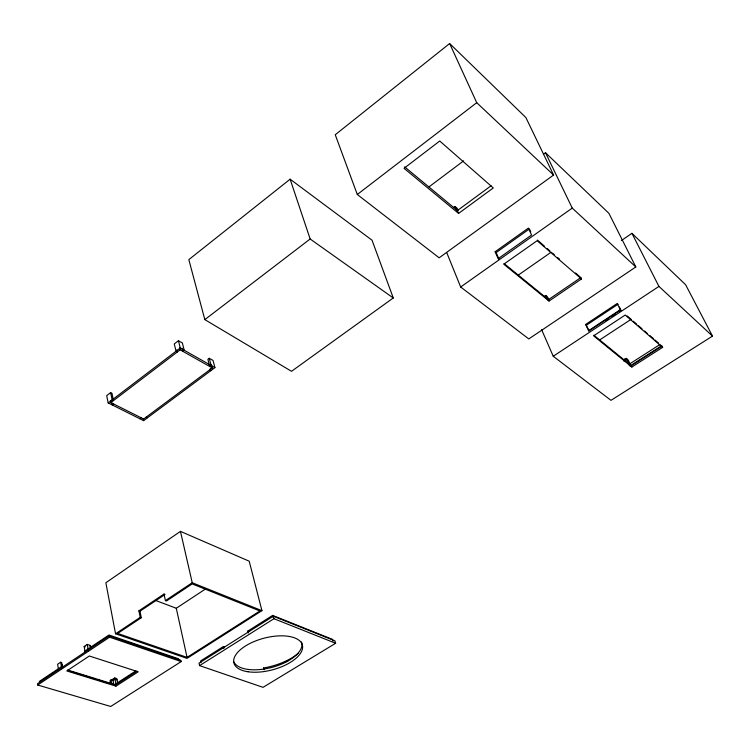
<?xml version="1.0" encoding="UTF-8"?>
<svg xmlns="http://www.w3.org/2000/svg" width="750" height="750" viewBox="0 0 750 750"><rect width="100%" height="100%" fill="white"/><g stroke="black" fill="none" stroke-linecap="round" stroke-linejoin="round"><path stroke-width="1.12" d="M263.531 668.616L263.634 667.95A40.931 19.087 -14.7 0 0 298.294 653.269M623.634 360.272C627.009 355.659 628.997 361.528 630.225 364.528M116.025 684.469L114.825 677.991L111.834 679.931L111.441 680.391L114.825 677.991L116.831 678.628L117.656 683.006M449.653 43.528L335.25 134.747L357.291 194.503L439.144 257.812L553.594 175.041L525.9 117.572L449.653 43.528L476.728 102.694L553.594 175.041M290.128 179.194L188.831 259.631L204.834 319.622L291.516 371.306L393.272 297.975L372.028 240.206L290.128 179.194L310.153 238.997L393.272 297.975M357.291 194.503L476.728 102.694M204.834 319.622L310.153 238.997M113.278 399.534L111.966 393.3L110.625 392.616L106.678 395.644L108.188 402.919L143.625 420.647L214.922 367.622L213.019 360.441L209.259 358.303L207.881 359.334L209.766 366.525L211.153 365.494L209.259 358.303M182.016 348.197L182.794 351.309L184.191 350.25L182.363 342.975L178.434 340.734L174.253 343.931L176.062 351.216L177.384 351.956L176.859 349.875M108.188 402.919L180.253 348.028L178.434 340.734M110.859 402.591L180.169 349.828L212.287 367.941L143.653 419.025L110.859 402.591L110.419 400.509M113.531 403.931L112.209 404.934L111.778 402.853M429.037 186.862L463.603 160.884M139.772 418.716L141.084 417.741M453.375 207.684L454.988 206.494L457.181 208.312L458.034 210.338M456.684 211.088L491.081 185.784M458.588 213.422L493.284 187.95L439.744 141.009L404.044 168.328L458.588 213.422L457.387 210.562L404.662 166.884M543.6 154.106L545.484 152.719L608.916 213.338L635.831 266.962L528.787 338.925L460.669 287.006L446.812 252.787M495.141 251.747L528.413 228.084L531.562 235.022L498.131 258.684L495.141 251.747L496.153 252.572L499.144 259.509M496.153 252.572L529.406 228.947L530.756 231.919M460.669 287.006L572.25 208.097L635.831 266.962M517.716 275.503L551.147 252.197M180.459 531.366L105.853 582.759L115.547 633.778L186.994 658.387L261.938 610.659L249.206 561.197L180.459 531.366L192.234 582.741L261.938 610.659M621.347 240.572L631.931 233.334L685.622 284.747L712.5 336.103L610.988 400.341L553.237 356.25L541.613 329.681M544.2 296.494L545.719 295.463L547.556 296.962L548.85 299.85M547.856 300.066L580.837 277.594L581.475 278.953L549.038 301.041L503.784 264.197L537.15 240.694L581.475 278.953M62.625 667.922L61.744 662.55L60.666 662.203L57.628 664.237L58.5 669.609M85.106 651.881L84.169 646.491L87.263 644.419L90.487 645.487L90.872 647.634M138.9 610.828L163.997 594.056L165.056 594.459L139.969 611.222L138.9 610.828L140.222 617.353L141.291 617.737L139.969 611.222M89.456 646.172L90.487 645.487M39.291 681.459L61.406 666.722L62.484 667.059M84.956 651.019L108.984 634.997L178.509 658.781L178.912 660.666M109.331 635.878L37.5 683.738L37.697 685.022L110.719 706.472L181.191 661.584L180.919 660.337L109.331 635.878L109.575 637.181L181.191 661.584M37.697 685.022L109.575 637.181M115.547 633.778L140.222 617.353M163.997 594.056L165.412 600.6L192.234 582.741M141.291 617.737L117.675 633.441L187.059 657.384L259.894 610.978L192.159 583.913L166.463 600.994L165.412 600.6M585.703 324.413L617.241 303.469L620.438 310.097L588.759 331.041L585.703 324.413L589.181 330.787M586.556 325.116L618.075 304.2M588.478 330.759L620.231 309.759M605.672 320.653L608.559 318.741M612.403 316.2L615.291 314.297M619.134 311.747L621.066 310.481M553.237 356.25L658.941 286.416L712.5 336.103M155.672 600.478L176.278 608.259L205.425 589.041M599.803 339.853L630.928 319.444M113.831 684.712L113.062 680.531L111.037 679.903L110.044 680.55L110.616 683.681M112.809 680.691L115.05 679.247L117.066 679.875M135.516 671.138L114.197 684.881L97.416 679.697M67.678 670.012L115.706 684.872L136.978 671.166M115.941 686.138L138.197 671.803L89.325 655.997L66.778 670.959L115.941 686.138L115.706 684.872M623.728 359.944L626.306 358.284L629.1 364.172M624.047 361.416L626.916 359.569L628.481 360.844M628.406 364.734L660.141 344.391M629.972 366.009L661.669 345.722M593.906 335.241L631.256 365.738L661.987 346.069L662.634 347.362L631.866 367.041L593.625 335.841L625.237 315.028L662.634 347.362M221.559 648.638L224.4 646.838L223.463 646.5L200.597 660.956L201.009 662.822M248.287 632.962L247.819 631.097L272.644 615.403L332.522 639.366L333.038 641.166M273.3 616.219L199.031 663.141L199.584 665.625L263.025 687.347L335.634 643.266L334.941 640.856L273.3 616.219L273.956 618.722L335.634 643.266M199.584 665.625L273.956 618.722M70.566 671.4L95.175 679.003M84.169 646.491L85.247 646.847M247.819 631.097L248.747 631.453M113.503 400.575L112.162 399.9L110.625 392.616M146.278 417.075L147.553 417.722M209.522 370.003L210.778 370.706L210.234 368.653M180.253 348.028L214.922 367.622M504.084 263.541L548.428 299.681L549.038 301.041M627.206 315.956L631.556 319.725M633.291 321.225L636.769 324.234M638.513 325.744L641.991 328.753M644.597 331.012L647.203 333.272M649.819 335.531L653.297 338.541M655.031 340.05L658.509 343.059M537.403 240.066L544.491 246.197M547.153 248.494L549.806 250.791M552.469 253.087L554.241 254.616M557.794 257.681L559.566 259.209M575.522 273L580.837 277.594M114.431 678.459L115.05 679.247M626.222 358.603L626.916 359.569M631.931 233.334L658.941 286.416M545.484 152.719L572.25 208.097M619.444 307.031L620.812 309.872M631.256 365.738L631.866 367.041M545.719 295.463L547.444 299.325M454.988 206.494L456.694 210.544M211.472 364.866L212.287 367.941M272.644 615.403L273.131 617.278M263.634 667.95L264.094 669.75M179.653 347.747L180.169 349.828M223.463 646.5L223.903 648.366M143.166 418.594L143.625 420.647M176.278 608.259L187.059 657.384M111.037 679.903L111.806 684.084M87.263 644.419L88.406 650.887M61.894 664.575L62.241 666.722M60.666 662.203L61.716 668.663M301.519 641.962A35.344 16.406 -14.7 0 1 273.778 666.881A35.344 16.406 -14.7 0 1 233.803 661.809M288.188 660.666A42.347 19.744 -14.7 0 1 284.062 662.597M248.053 671.775A35.381 16.369 -14.7 0 0 302.466 648.722A35.381 16.369 -14.7 0 0 253.969 641.606A35.381 16.369 -14.7 0 0 248.053 671.775"/></g></svg>
